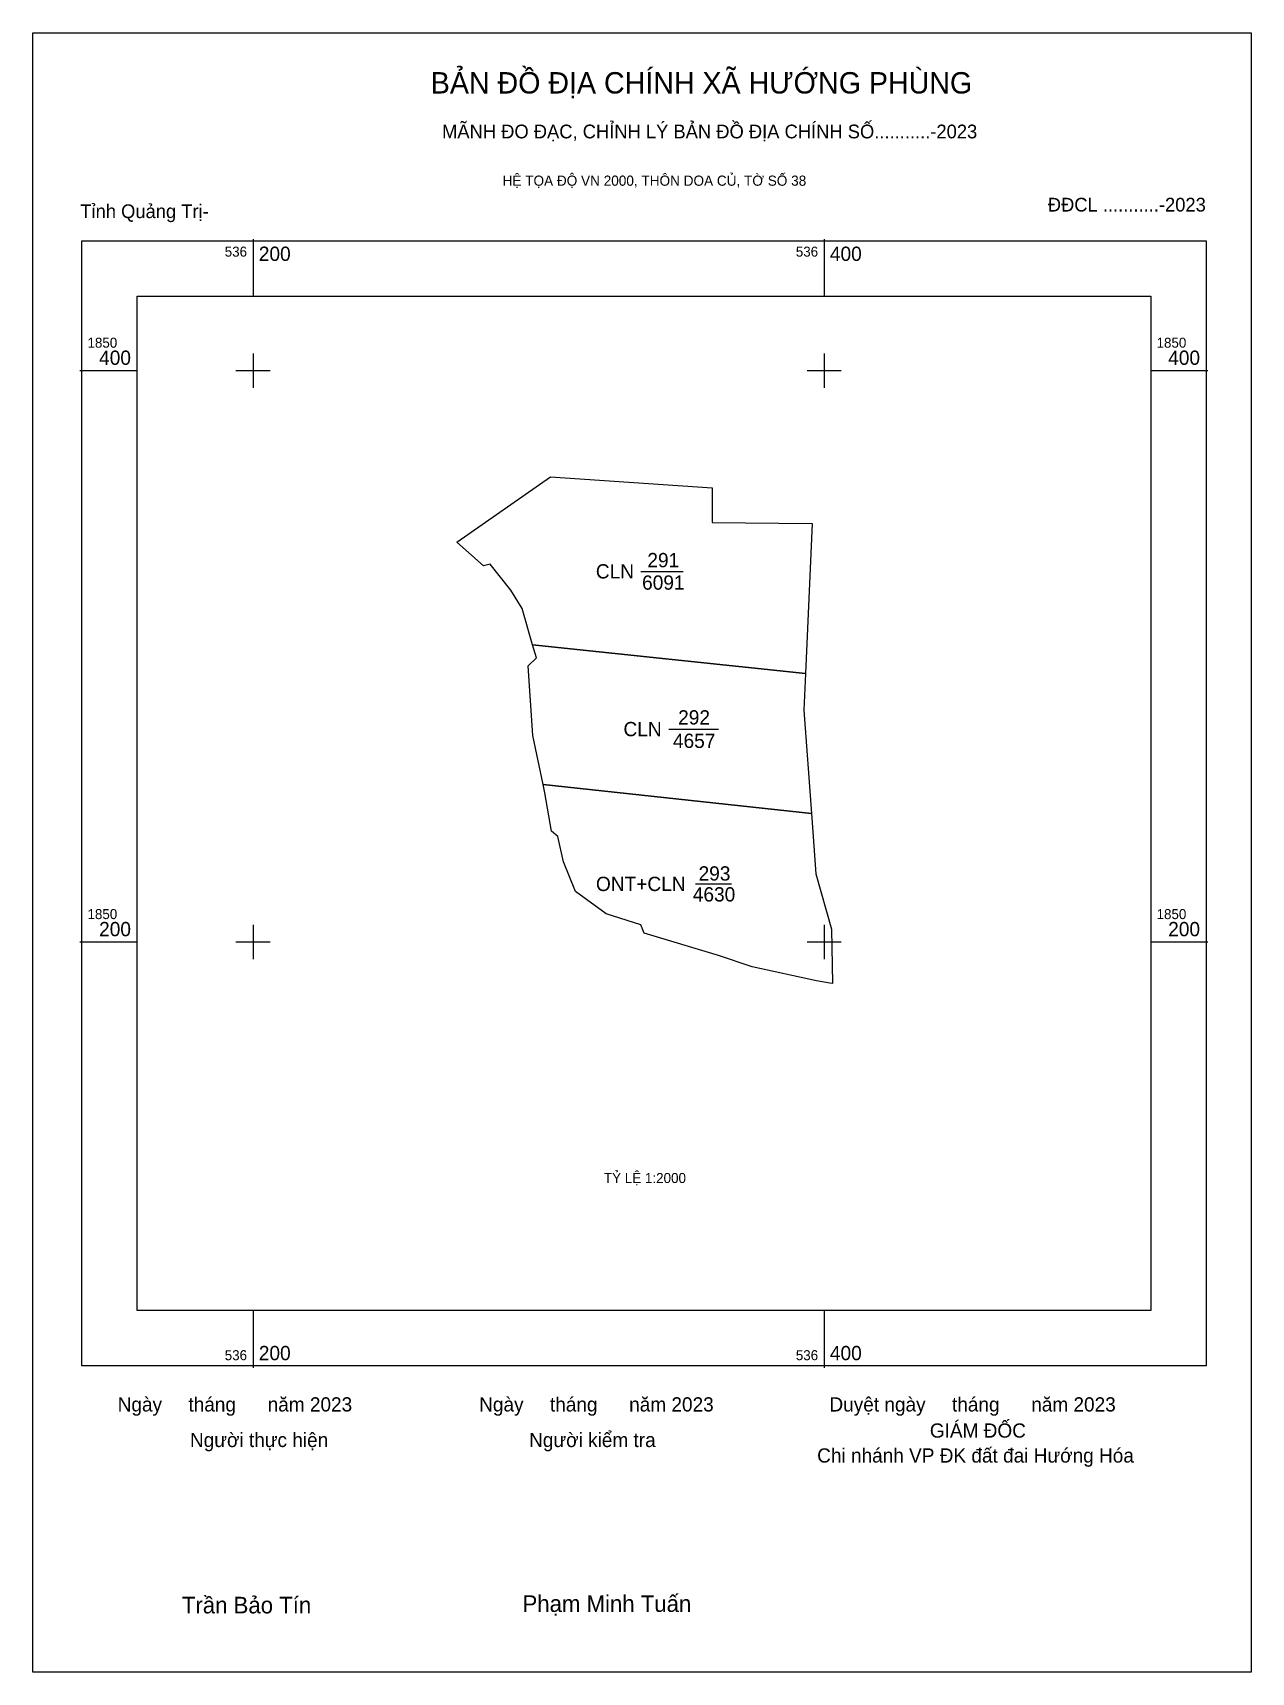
# Model space of a CAD drawing. Extents: x 536123 to 536550, y 1849944 to 1850518.
import ezdxf

# ---------------------------------------------------------------- set-up
doc = ezdxf.new("R2010")
doc.units = 0
for name, color, linetype in [('Level 10', 7, 'Continuous'), ('Level 13', 7, 'Continuous'), ('Level 15', 7, 'Continuous'), ('Level 27', 7, 'Continuous'), ('Level 50', 7, 'Continuous'), ('Level 6', 7, 'Continuous'), ('Level 62', 7, 'Continuous'), ('Level 63', 7, 'Continuous'), ('Level 9', 7, 'Continuous')]:
    doc.layers.add(name, color=color, linetype=linetype)

msp = doc.modelspace()

# ---------------------------------------------------------------- linework, layer by layer
at = {"layer": 'Level 10'}
for points in [[(536271.31, 1850339.99), (536304.15, 1850362.83), (536360.72, 1850358.94), (536360.72, 1850346.87), (536395.84, 1850346.5), (536393.47, 1850293.99), (536297.88, 1850304.02), (536294.23, 1850316.69), (536290.29, 1850323.16), (536283.03, 1850332.19), (536280.7, 1850331.62)], [(536296.29, 1850296.66), (536299.2, 1850299.46), (536297.88, 1850304.04), (536393.47, 1850294.01), (536392.89, 1850281.14), (536395.5, 1850244.98), (536301.54, 1850255.17), (536297.93, 1850272.23)], [(536374.75, 1850191.3), (536363.01, 1850195.23), (536336.99, 1850203.13), (536335.76, 1850206.01), (536323.65, 1850209.9), (536312.9, 1850217.66), (536308.72, 1850228.03), (536308.71, 1850228.04), (536306.76, 1850236.9), (536304.5, 1850238.83), (536302.18, 1850252.14), (536301.54, 1850255.15), (536395.5, 1850244.96), (536397.02, 1850223.87), (536402.59, 1850204.47), (536402.94, 1850185.5), (536401.92, 1850185.52), (536397.35, 1850186.38)]]:
    msp.add_lwpolyline(points, close=True, dxfattribs=at)
at = {"layer": 'Level 15'}
msp.add_lwpolyline([(536122.84, 1850518.23), (536549.55, 1850518.23), (536549.55, 1849944.4), (536122.84, 1849944.4)], close=True, dxfattribs=at)
at = {"layer": 'Level 27'}
for p, q in [((536297.88, 1850304.04), (536297.88, 1850304.06)), ((536393.47, 1850294.01), (536393.47, 1850294.03)), ((536301.54, 1850255.17), (536301.55, 1850255.15)), ((536395.5, 1850244.98), (536395.5, 1850244.96))]:
    msp.add_line(p, q, dxfattribs=at)
at = {"layer": 'Level 50'}
msp.add_line((536345.57, 1850274.51), (536362.93, 1850274.51), dxfattribs=at)
at = {"layer": 'Level 62'}
msp.add_lwpolyline([(536159.38, 1850426), (536514.41, 1850426), (536514.41, 1850070.98), (536159.38, 1850070.98)], close=True, dxfattribs=at)
at = {"layer": 'Level 63'}
for p, q in [((536200, 1850446), (536200, 1850426)), ((536400, 1850446), (536400, 1850426)), ((536200, 1850406), (536200, 1850394)), ((536400, 1850406), (536400, 1850394)), ((536139.38, 1850400), (536159.38, 1850400)), ((536194, 1850400), (536206, 1850400)), ((536394, 1850400), (536406, 1850400)), ((536514.41, 1850400), (536534.41, 1850400)), ((536200, 1850206), (536200, 1850194)), ((536400, 1850206), (536400, 1850194)), ((536139.38, 1850200), (536159.38, 1850200)), ((536194, 1850200), (536206, 1850200)), ((536394, 1850200), (536406, 1850200)), ((536514.41, 1850200), (536534.41, 1850200)), ((536200, 1850070.98), (536200, 1850050.98)), ((536400, 1850070.98), (536400, 1850050.98))]:
    msp.add_line(p, q, dxfattribs=at)
msp.add_lwpolyline([(536140.01, 1850445.38), (536533.78, 1850445.38), (536533.78, 1850051.61), (536140.01, 1850051.61)], close=True, dxfattribs=at)
at = {"layer": 'Level 9'}
for p, q in [((536335.75, 1850329.72), (536350.57, 1850329.72)), ((536354.93, 1850220.32), (536367.56, 1850220.32))]:
    msp.add_line(p, q, dxfattribs=at)

# ---------------------------------------------------------------- texts
at = {"layer": 'Level 13'}
for s, p in [('CLN', (536320.03, 1850327.22)), ('291', (536338.07, 1850331.15)), ('6091', (536336.23, 1850323.3)), ('292', (536348.86, 1850276.11)), ('CLN', (536329.71, 1850272.01)), ('4657', (536347.03, 1850267.91)), ('ONT+CLN', (536320.07, 1850217.82)), ('293', (536356.01, 1850221.48)), ('4630', (536353.99, 1850214.16))]:
    msp.add_text(s, height=5, dxfattribs=at).set_placement(p)
at = {"layer": 'Level 6'}
msp.add_text('TỶ LỆ 1:2000', height=3.5158, dxfattribs=at).set_placement((536322.85, 1850115.62))
at = {"layer": 'Level 63'}
for s, height, p in [('BẢN ĐỒ ĐỊA CHÍNH XÃ HƯỚNG PHÙNG', 7.4873, (536262.24, 1850496.97)), ('MÃNH ĐO ĐẠC, CHỈNH LÝ BẢN ĐỒ ĐỊA CHÍNH SỐ...........-2023', 4.8044, (536266.18, 1850481.28)), ('HỆ TỌA ĐỘ VN 2000, THÔN DOA CỦ, TỜ SỐ 38', 3.5565, (536287.37, 1850464.69)), ('536', 3.5, (536190.07, 1850439.88)), ('200', 5, (536202, 1850438.38)), ('536', 3.5, (536390.07, 1850439.88)), ('400', 5, (536402, 1850438.38)), ('1850', 3.5, (536142.01, 1850408)), ('400', 5, (536146.07, 1850402)), ('1850', 3.5, (536516.41, 1850408)), ('400', 5, (536520.47, 1850402)), ('1850', 3.5, (536142.01, 1850208)), ('1850', 3.5, (536516.41, 1850208)), ('200', 5, (536146.07, 1850202)), ('200', 5, (536520.47, 1850202)), ('536', 3.5, (536190.07, 1850053.61)), ('200', 5, (536202, 1850053.61)), ('536', 3.5, (536390.07, 1850053.61)), ('400', 5, (536402, 1850053.61)), ('Ngày     tháng      năm 2023', 4.9766, (536152.57, 1850035.65)), ('Ngày     tháng      năm 2023', 4.9766, (536279.18, 1850035.65)), ('Duyệt ngày     tháng      năm 2023', 4.9766, (536401.85, 1850035.65)), ('Người thực hiện', 4.9766, (536177.89, 1850023.2)), ('Người kiểm tra', 4.9766, (536296.67, 1850023.2)), ('GIÁM ĐỐC', 4.977, (536437, 1850026.5)), ('Chi nhánh VP ĐK đất đai Hướng Hóa', 4.9766, (536397.54, 1850017.77)), ('Trần Bảo Tín', 5.8048, (536175.06, 1849964.98)), ('Phạm Minh Tuấn', 5.8048, (536294.35, 1849965.5))]:
    msp.add_text(s, height=height, dxfattribs=at).set_placement(p)
at = {"layer": 'Level 9'}
for s, p in [('Tỉnh Quảng Trị-', (536139.49, 1850453.36)), ('ĐĐCL ...........-2023', (536478.31, 1850455.67))]:
    msp.add_text(s, height=4.8044, dxfattribs=at).set_placement(p)

doc.saveas('drawing.dxf')
